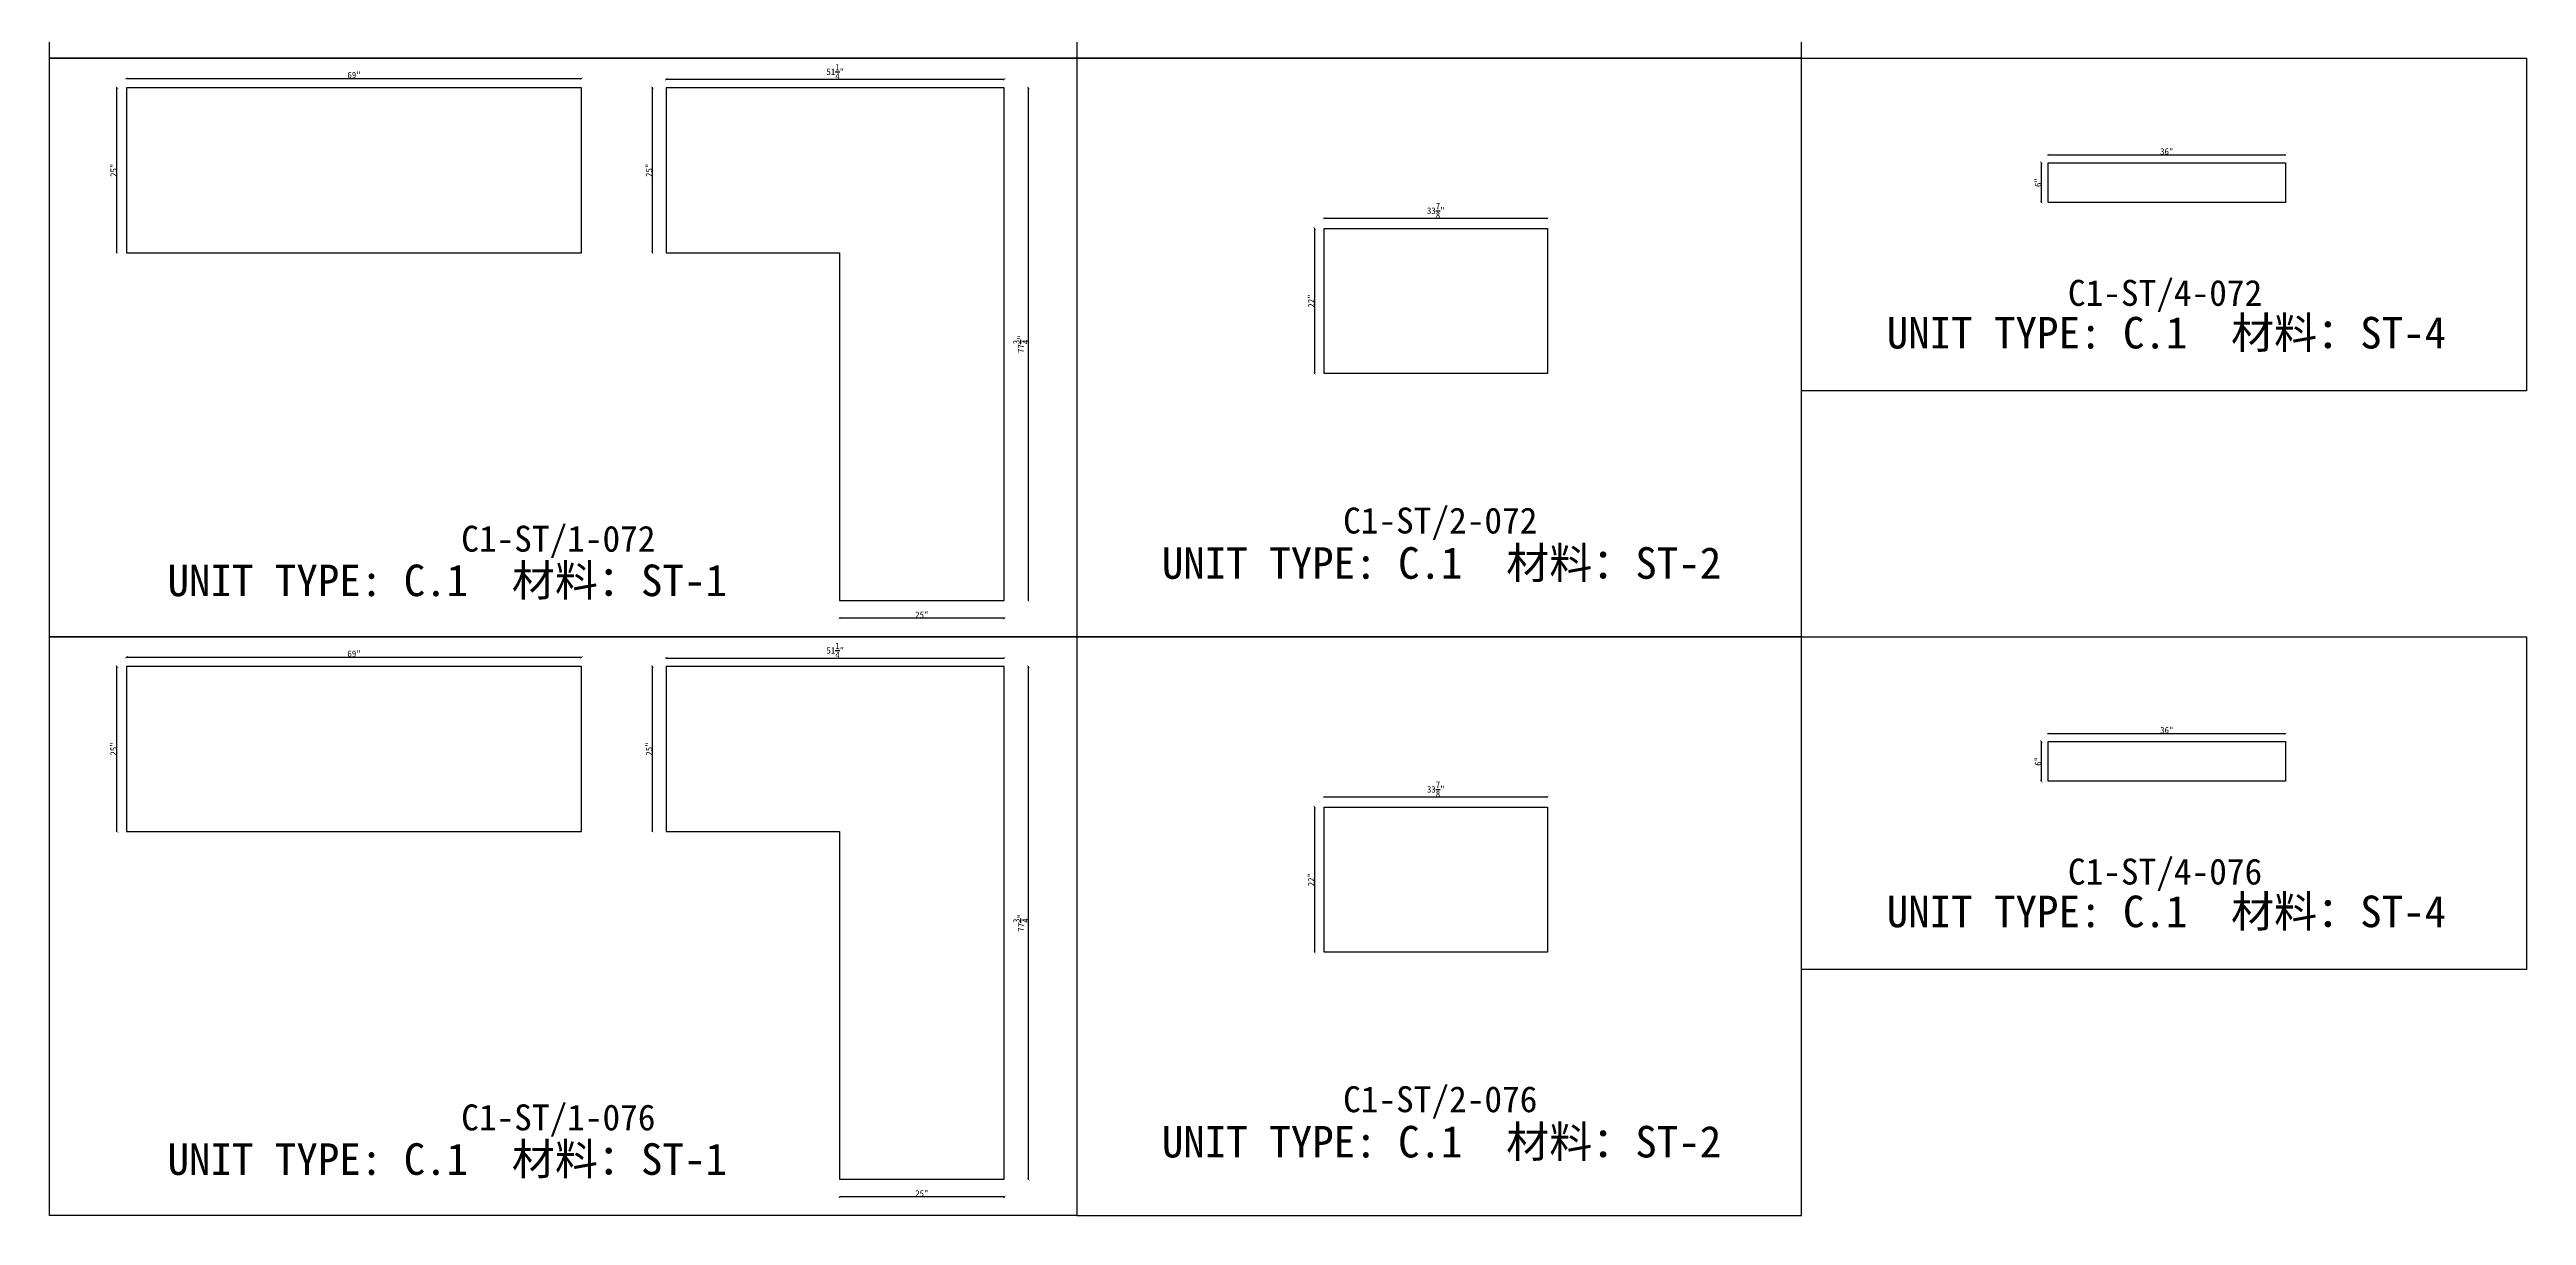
# Model space of a CAD drawing. Header units: millimetres. Extents: x -46966 to 138077, y -48408 to 2116.
# Drawn here: x 15521 to 25061, y -48408 to -43916 of the extents above; entities that cross this region are included whole.
import ezdxf
from ezdxf.enums import TextEntityAlignment as Align

# ---------------------------------------------------------------- set-up
doc = ezdxf.new("R2010")
doc.units = ezdxf.units.MM
doc.layers.add('PART_NUMBER', color=3, linetype='Continuous')
doc.styles.add('样式 1', font='')
doc.styles.get('样式 1').set_extended_font_data('NSimSun')
doc.dimstyles.new('副本 ISO-25', dxfattribs={"dimtxt": 25, "dimasz": 10, "dimexe": 1.5, "dimexo": 0.5, "dimtad": 1, "dimlfac": 0.03937, "dimlunit": 5, "dimtxsty": '样式 1', "dimblk": 'ARCHTICK', "dimcen": 2.5, "dimclrd": 256, "dimclrt": 1, "dimazin": 3, "dimtfac": 1, "dimtmove": 0, "dimatfit": 3, "dimfxlon": 1})

# ---------------------------------------------------------------- blocks, each defined once
blk = doc.blocks.new('_ArchTick')
at = {"color": 0, "linetype": 'ByBlock', "const_width": 0.15}
blk.add_lwpolyline([(-0.5, -0.5), (0.5, 0.5)], dxfattribs=at)
blk = doc.blocks.new('*D931')
at = {"color": 0, "lineweight": -2, "transparency": 16777216}
for p, q in [((15781.4, -44063.6), (15778.9, -44063.6)), ((15781.4, -44698.6), (15778.9, -44698.6))]:
    blk.add_line(p, q, dxfattribs=at)
at = {"lineweight": -2, "transparency": 16777216}
blk.add_line((15780.4, -44698.6), (15780.4, -44063.6), dxfattribs=at)
at = {"layer": 'Defpoints', "color": 0, "transparency": 16777216}
for p in [(15780.4, -44063.6), (15817.3, -44063.6), (15817.3, -44698.6)]:
    blk.add_point(p, dxfattribs=at)
at = {"lineweight": -2, "transparency": 16777216, "xscale": 10, "yscale": 10, "zscale": 10}
for p, rotation in [((15780.4, -44063.6), 90), ((15780.4, -44698.6), 270)]:
    blk.add_blockref('_ArchTick', p, dxfattribs=dict(at, rotation=rotation))
at = {"color": 1, "transparency": 16777216, "insert": (15767.3, -44381.1), "char_height": 25, "attachment_point": 5, "rotation": 90, "style": '样式 1'}
blk.add_mtext('\\A1;25"', dxfattribs=at)
blk = doc.blocks.new('*D932')
at = {"color": 0, "lineweight": -2, "transparency": 16777216}
for p, q in [((15817.3, -44028.3), (15817.3, -44025.8)), ((17569.9, -44028.3), (17569.9, -44025.8))]:
    blk.add_line(p, q, dxfattribs=at)
at = {"lineweight": -2, "transparency": 16777216}
blk.add_line((15817.3, -44027.3), (17569.9, -44027.3), dxfattribs=at)
at = {"layer": 'Defpoints', "color": 0, "transparency": 16777216}
for p in [(15817.3, -44063.6), (17569.9, -44027.3), (17569.9, -44063.6)]:
    blk.add_point(p, dxfattribs=at)
at = {"lineweight": -2, "transparency": 16777216, "xscale": 10, "yscale": 10, "zscale": 10, "rotation": 180}
blk.add_blockref('_ArchTick', (15817.3, -44027.3), dxfattribs=at)
at = {"lineweight": -2, "transparency": 16777216, "xscale": 10, "yscale": 10, "zscale": 10}
blk.add_blockref('_ArchTick', (17569.9, -44027.3), dxfattribs=at)
at = {"color": 1, "transparency": 16777216, "insert": (16693.6, -44014.2), "char_height": 25, "attachment_point": 5, "style": '样式 1'}
blk.add_mtext('\\A1;69"', dxfattribs=at)
blk = doc.blocks.new('*D933')
at = {"color": 0, "lineweight": -2, "transparency": 16777216}
for p, q in [((17896.2, -44031.5), (17896.2, -44029)), ((19198, -44031.5), (19198, -44029))]:
    blk.add_line(p, q, dxfattribs=at)
at = {"lineweight": -2, "transparency": 16777216}
blk.add_line((17896.2, -44030.5), (19198, -44030.5), dxfattribs=at)
at = {"layer": 'Defpoints', "color": 0, "transparency": 16777216}
for p in [(17896.2, -44063.6), (19198, -44030.5), (19198, -44063.6)]:
    blk.add_point(p, dxfattribs=at)
at = {"lineweight": -2, "transparency": 16777216, "xscale": 10, "yscale": 10, "zscale": 10, "rotation": 180}
blk.add_blockref('_ArchTick', (17896.2, -44030.5), dxfattribs=at)
at = {"lineweight": -2, "transparency": 16777216, "xscale": 10, "yscale": 10, "zscale": 10}
blk.add_blockref('_ArchTick', (19198, -44030.5), dxfattribs=at)
at = {"color": 1, "transparency": 16777216, "insert": (18547.1, -44001.5), "char_height": 25, "attachment_point": 5, "style": '样式 1'}
blk.add_mtext('\\A1;51{\\H1x;\\S1/4;}"', dxfattribs=at)
blk = doc.blocks.new('*D934')
at = {"color": 0, "lineweight": -2, "transparency": 16777216}
for p, q in [((17843.8, -44063.6), (17841.3, -44063.6)), ((17843.8, -44698.6), (17841.3, -44698.6))]:
    blk.add_line(p, q, dxfattribs=at)
at = {"lineweight": -2, "transparency": 16777216}
blk.add_line((17842.8, -44698.6), (17842.8, -44063.6), dxfattribs=at)
at = {"layer": 'Defpoints', "color": 0, "transparency": 16777216}
for p in [(17842.8, -44063.6), (17896.2, -44063.6), (17896.2, -44698.6)]:
    blk.add_point(p, dxfattribs=at)
at = {"lineweight": -2, "transparency": 16777216, "xscale": 10, "yscale": 10, "zscale": 10}
for p, rotation in [((17842.8, -44063.6), 90), ((17842.8, -44698.6), 270)]:
    blk.add_blockref('_ArchTick', p, dxfattribs=dict(at, rotation=rotation))
at = {"color": 1, "transparency": 16777216, "insert": (17829.6, -44381.1), "char_height": 25, "attachment_point": 5, "rotation": 90, "style": '样式 1'}
blk.add_mtext('\\A1;25"', dxfattribs=at)
blk = doc.blocks.new('*D927')
at = {"color": 0, "lineweight": -2, "transparency": 16777216}
for p, q in [((18563, -46105.9), (18563, -46108.4)), ((19198, -46105.9), (19198, -46108.4))]:
    blk.add_line(p, q, dxfattribs=at)
at = {"lineweight": -2, "transparency": 16777216}
blk.add_line((19198, -46106.9), (18563, -46106.9), dxfattribs=at)
at = {"layer": 'Defpoints', "color": 0, "transparency": 16777216}
for p in [(18563, -46038.5), (19198, -46038.5), (18563, -46106.9)]:
    blk.add_point(p, dxfattribs=at)
at = {"lineweight": -2, "transparency": 16777216, "xscale": 10, "yscale": 10, "zscale": 10, "rotation": 180}
blk.add_blockref('_ArchTick', (18563, -46106.9), dxfattribs=at)
at = {"lineweight": -2, "transparency": 16777216, "xscale": 10, "yscale": 10, "zscale": 10}
blk.add_blockref('_ArchTick', (19198, -46106.9), dxfattribs=at)
at = {"color": 1, "transparency": 16777216, "insert": (18880.5, -46093.8), "char_height": 25, "attachment_point": 5, "style": '样式 1'}
blk.add_mtext('\\A1;25"', dxfattribs=at)
blk = doc.blocks.new('*D928')
at = {"color": 0, "lineweight": -2, "transparency": 16777216}
for p, q in [((19290.2, -44063.6), (19292.7, -44063.6)), ((19290.2, -46038.5), (19292.7, -46038.5))]:
    blk.add_line(p, q, dxfattribs=at)
at = {"lineweight": -2, "transparency": 16777216}
blk.add_line((19291.2, -46038.5), (19291.2, -44063.6), dxfattribs=at)
at = {"layer": 'Defpoints', "color": 0, "transparency": 16777216}
for p in [(19198, -44063.6), (19291.2, -44063.6), (19198, -46038.5)]:
    blk.add_point(p, dxfattribs=at)
at = {"lineweight": -2, "transparency": 16777216, "xscale": 10, "yscale": 10, "zscale": 10}
for p, rotation in [((19291.2, -44063.6), 90), ((19291.2, -46038.5), 270)]:
    blk.add_blockref('_ArchTick', p, dxfattribs=dict(at, rotation=rotation))
at = {"color": 1, "transparency": 16777216, "insert": (19262.1, -45051.1), "char_height": 25, "attachment_point": 5, "rotation": 90, "style": '样式 1'}
blk.add_mtext('\\A1;77{\\H1x;\\S3/4;}"', dxfattribs=at)
blk = doc.blocks.new('*D929')
at = {"color": 0, "lineweight": -2, "transparency": 16777216}
for p, q in [((20429.9, -44566.8), (20429.9, -44564.3)), ((21290.3, -44566.8), (21290.3, -44564.3))]:
    blk.add_line(p, q, dxfattribs=at)
at = {"lineweight": -2, "transparency": 16777216}
blk.add_line((20429.9, -44565.8), (21290.3, -44565.8), dxfattribs=at)
at = {"layer": 'Defpoints', "color": 0, "transparency": 16777216}
for p in [(20429.9, -44605.2), (21290.3, -44565.8), (21290.3, -44605.2)]:
    blk.add_point(p, dxfattribs=at)
at = {"lineweight": -2, "transparency": 16777216, "xscale": 10, "yscale": 10, "zscale": 10, "rotation": 180}
blk.add_blockref('_ArchTick', (20429.9, -44565.8), dxfattribs=at)
at = {"lineweight": -2, "transparency": 16777216, "xscale": 10, "yscale": 10, "zscale": 10}
blk.add_blockref('_ArchTick', (21290.3, -44565.8), dxfattribs=at)
at = {"color": 1, "transparency": 16777216, "insert": (20860.1, -44536.7), "char_height": 25, "attachment_point": 5, "style": '样式 1'}
blk.add_mtext('\\A1;33{\\H1x;\\S7/8;}"', dxfattribs=at)
blk = doc.blocks.new('*D930')
at = {"color": 0, "lineweight": -2, "transparency": 16777216}
for p, q in [((20394.2, -44605.2), (20391.7, -44605.2)), ((20394.2, -45164), (20391.7, -45164))]:
    blk.add_line(p, q, dxfattribs=at)
at = {"lineweight": -2, "transparency": 16777216}
blk.add_line((20393.2, -44605.2), (20393.2, -45164), dxfattribs=at)
at = {"layer": 'Defpoints', "color": 0, "transparency": 16777216}
for p in [(20429.9, -44605.2), (20393.2, -45164), (20429.9, -45164)]:
    blk.add_point(p, dxfattribs=at)
at = {"lineweight": -2, "transparency": 16777216, "xscale": 10, "yscale": 10, "zscale": 10}
for p, rotation in [((20393.2, -44605.2), 90), ((20393.2, -45164), 270)]:
    blk.add_blockref('_ArchTick', p, dxfattribs=dict(at, rotation=rotation))
at = {"color": 1, "transparency": 16777216, "insert": (20380.1, -44884.6), "char_height": 25, "attachment_point": 5, "rotation": 90, "style": '样式 1'}
blk.add_mtext('\\A1;22"', dxfattribs=at)
blk = doc.blocks.new('*D935')
at = {"color": 0, "lineweight": -2, "transparency": 16777216}
for p, q in [((23218.6, -44322.6), (23218.6, -44320.1)), ((24133, -44322.6), (24133, -44320.1))]:
    blk.add_line(p, q, dxfattribs=at)
at = {"lineweight": -2, "transparency": 16777216}
blk.add_line((23218.6, -44321.6), (24133, -44321.6), dxfattribs=at)
at = {"layer": 'Defpoints', "color": 0, "transparency": 16777216}
for p in [(23218.6, -44352.4), (24133, -44321.6), (24133, -44352.4)]:
    blk.add_point(p, dxfattribs=at)
at = {"lineweight": -2, "transparency": 16777216, "xscale": 10, "yscale": 10, "zscale": 10, "rotation": 180}
blk.add_blockref('_ArchTick', (23218.6, -44321.6), dxfattribs=at)
at = {"lineweight": -2, "transparency": 16777216, "xscale": 10, "yscale": 10, "zscale": 10}
blk.add_blockref('_ArchTick', (24133, -44321.6), dxfattribs=at)
at = {"color": 1, "transparency": 16777216, "insert": (23675.8, -44308.5), "char_height": 25, "attachment_point": 5, "style": '样式 1'}
blk.add_mtext('\\A1;36"', dxfattribs=at)
blk = doc.blocks.new('*D936')
at = {"color": 0, "lineweight": -2, "transparency": 16777216}
for p, q in [((23193.8, -44352.4), (23191.3, -44352.4)), ((23193.8, -44504.8), (23191.3, -44504.8))]:
    blk.add_line(p, q, dxfattribs=at)
at = {"lineweight": -2, "transparency": 16777216}
blk.add_line((23192.8, -44504.8), (23192.8, -44352.4), dxfattribs=at)
at = {"layer": 'Defpoints', "color": 0, "transparency": 16777216}
for p in [(23192.8, -44352.4), (23218.6, -44352.4), (23218.6, -44504.8)]:
    blk.add_point(p, dxfattribs=at)
at = {"lineweight": -2, "transparency": 16777216, "xscale": 10, "yscale": 10, "zscale": 10}
for p, rotation in [((23192.8, -44352.4), 90), ((23192.8, -44504.8), 270)]:
    blk.add_blockref('_ArchTick', p, dxfattribs=dict(at, rotation=rotation))
at = {"color": 1, "transparency": 16777216, "insert": (23179.7, -44428.6), "char_height": 25, "attachment_point": 5, "rotation": 90, "style": '样式 1'}
blk.add_mtext('\\A1;6"', dxfattribs=at)
blk = doc.blocks.new('*D941')
at = {"color": 0, "lineweight": -2, "transparency": 16777216}
for p, q in [((15781.4, -46293.2), (15778.9, -46293.2)), ((15781.4, -46928.2), (15778.9, -46928.2))]:
    blk.add_line(p, q, dxfattribs=at)
at = {"lineweight": -2, "transparency": 16777216}
blk.add_line((15780.4, -46928.2), (15780.4, -46293.2), dxfattribs=at)
at = {"layer": 'Defpoints', "color": 0, "transparency": 16777216}
for p in [(15780.4, -46293.2), (15817.3, -46293.2), (15817.3, -46928.2)]:
    blk.add_point(p, dxfattribs=at)
at = {"lineweight": -2, "transparency": 16777216, "xscale": 10, "yscale": 10, "zscale": 10}
for p, rotation in [((15780.4, -46293.2), 90), ((15780.4, -46928.2), 270)]:
    blk.add_blockref('_ArchTick', p, dxfattribs=dict(at, rotation=rotation))
at = {"color": 1, "transparency": 16777216, "insert": (15767.3, -46610.7), "char_height": 25, "attachment_point": 5, "rotation": 90, "style": '样式 1'}
blk.add_mtext('\\A1;25"', dxfattribs=at)
blk = doc.blocks.new('*D942')
at = {"color": 0, "lineweight": -2, "transparency": 16777216}
for p, q in [((15817.3, -46257.9), (15817.3, -46255.4)), ((17569.9, -46257.9), (17569.9, -46255.4))]:
    blk.add_line(p, q, dxfattribs=at)
at = {"lineweight": -2, "transparency": 16777216}
blk.add_line((15817.3, -46256.9), (17569.9, -46256.9), dxfattribs=at)
at = {"layer": 'Defpoints', "color": 0, "transparency": 16777216}
for p in [(17569.9, -46256.9), (15817.3, -46293.2), (17569.9, -46293.2)]:
    blk.add_point(p, dxfattribs=at)
at = {"lineweight": -2, "transparency": 16777216, "xscale": 10, "yscale": 10, "zscale": 10, "rotation": 180}
blk.add_blockref('_ArchTick', (15817.3, -46256.9), dxfattribs=at)
at = {"lineweight": -2, "transparency": 16777216, "xscale": 10, "yscale": 10, "zscale": 10}
blk.add_blockref('_ArchTick', (17569.9, -46256.9), dxfattribs=at)
at = {"color": 1, "transparency": 16777216, "insert": (16693.6, -46243.7), "char_height": 25, "attachment_point": 5, "style": '样式 1'}
blk.add_mtext('\\A1;69"', dxfattribs=at)
blk = doc.blocks.new('*D943')
at = {"color": 0, "lineweight": -2, "transparency": 16777216}
for p, q in [((17896.2, -46261.1), (17896.2, -46258.6)), ((19198, -46261.1), (19198, -46258.6))]:
    blk.add_line(p, q, dxfattribs=at)
at = {"lineweight": -2, "transparency": 16777216}
blk.add_line((17896.2, -46260.1), (19198, -46260.1), dxfattribs=at)
at = {"layer": 'Defpoints', "color": 0, "transparency": 16777216}
for p in [(19198, -46260.1), (17896.2, -46293.2), (19198, -46293.2)]:
    blk.add_point(p, dxfattribs=at)
at = {"lineweight": -2, "transparency": 16777216, "xscale": 10, "yscale": 10, "zscale": 10, "rotation": 180}
blk.add_blockref('_ArchTick', (17896.2, -46260.1), dxfattribs=at)
at = {"lineweight": -2, "transparency": 16777216, "xscale": 10, "yscale": 10, "zscale": 10}
blk.add_blockref('_ArchTick', (19198, -46260.1), dxfattribs=at)
at = {"color": 1, "transparency": 16777216, "insert": (18547.1, -46231), "char_height": 25, "attachment_point": 5, "style": '样式 1'}
blk.add_mtext('\\A1;51{\\H1x;\\S1/4;}"', dxfattribs=at)
blk = doc.blocks.new('*D944')
at = {"color": 0, "lineweight": -2, "transparency": 16777216}
for p, q in [((17843.8, -46293.2), (17841.3, -46293.2)), ((17843.8, -46928.2), (17841.3, -46928.2))]:
    blk.add_line(p, q, dxfattribs=at)
at = {"lineweight": -2, "transparency": 16777216}
blk.add_line((17842.8, -46928.2), (17842.8, -46293.2), dxfattribs=at)
at = {"layer": 'Defpoints', "color": 0, "transparency": 16777216}
for p in [(17842.8, -46293.2), (17896.2, -46293.2), (17896.2, -46928.2)]:
    blk.add_point(p, dxfattribs=at)
at = {"lineweight": -2, "transparency": 16777216, "xscale": 10, "yscale": 10, "zscale": 10}
for p, rotation in [((17842.8, -46293.2), 90), ((17842.8, -46928.2), 270)]:
    blk.add_blockref('_ArchTick', p, dxfattribs=dict(at, rotation=rotation))
at = {"color": 1, "transparency": 16777216, "insert": (17829.6, -46610.7), "char_height": 25, "attachment_point": 5, "rotation": 90, "style": '样式 1'}
blk.add_mtext('\\A1;25"', dxfattribs=at)
blk = doc.blocks.new('*D937')
at = {"color": 0, "lineweight": -2, "transparency": 16777216}
for p, q in [((18563, -48335.5), (18563, -48338)), ((19198, -48335.5), (19198, -48338))]:
    blk.add_line(p, q, dxfattribs=at)
at = {"lineweight": -2, "transparency": 16777216}
blk.add_line((19198, -48336.5), (18563, -48336.5), dxfattribs=at)
at = {"layer": 'Defpoints', "color": 0, "transparency": 16777216}
for p in [(18563, -48268.1), (19198, -48268.1), (18563, -48336.5)]:
    blk.add_point(p, dxfattribs=at)
at = {"lineweight": -2, "transparency": 16777216, "xscale": 10, "yscale": 10, "zscale": 10, "rotation": 180}
blk.add_blockref('_ArchTick', (18563, -48336.5), dxfattribs=at)
at = {"lineweight": -2, "transparency": 16777216, "xscale": 10, "yscale": 10, "zscale": 10}
blk.add_blockref('_ArchTick', (19198, -48336.5), dxfattribs=at)
at = {"color": 1, "transparency": 16777216, "insert": (18880.5, -48323.3), "char_height": 25, "attachment_point": 5, "style": '样式 1'}
blk.add_mtext('\\A1;25"', dxfattribs=at)
blk = doc.blocks.new('*D938')
at = {"color": 0, "lineweight": -2, "transparency": 16777216}
for p, q in [((19290.2, -46293.2), (19292.7, -46293.2)), ((19290.2, -48268.1), (19292.7, -48268.1))]:
    blk.add_line(p, q, dxfattribs=at)
at = {"lineweight": -2, "transparency": 16777216}
blk.add_line((19291.2, -48268.1), (19291.2, -46293.2), dxfattribs=at)
at = {"layer": 'Defpoints', "color": 0, "transparency": 16777216}
for p in [(19198, -46293.2), (19291.2, -46293.2), (19198, -48268.1)]:
    blk.add_point(p, dxfattribs=at)
at = {"lineweight": -2, "transparency": 16777216, "xscale": 10, "yscale": 10, "zscale": 10}
for p, rotation in [((19291.2, -46293.2), 90), ((19291.2, -48268.1), 270)]:
    blk.add_blockref('_ArchTick', p, dxfattribs=dict(at, rotation=rotation))
at = {"color": 1, "transparency": 16777216, "insert": (19262.1, -47280.6), "char_height": 25, "attachment_point": 5, "rotation": 90, "style": '样式 1'}
blk.add_mtext('\\A1;77{\\H1x;\\S3/4;}"', dxfattribs=at)
blk = doc.blocks.new('*D939')
at = {"color": 0, "lineweight": -2, "transparency": 16777216}
for p, q in [((20429.9, -46796.3), (20429.9, -46793.8)), ((21290.3, -46796.3), (21290.3, -46793.8))]:
    blk.add_line(p, q, dxfattribs=at)
at = {"lineweight": -2, "transparency": 16777216}
blk.add_line((20429.9, -46795.3), (21290.3, -46795.3), dxfattribs=at)
at = {"layer": 'Defpoints', "color": 0, "transparency": 16777216}
for p in [(20429.9, -46834.7), (21290.3, -46795.3), (21290.3, -46834.7)]:
    blk.add_point(p, dxfattribs=at)
at = {"lineweight": -2, "transparency": 16777216, "xscale": 10, "yscale": 10, "zscale": 10, "rotation": 180}
blk.add_blockref('_ArchTick', (20429.9, -46795.3), dxfattribs=at)
at = {"lineweight": -2, "transparency": 16777216, "xscale": 10, "yscale": 10, "zscale": 10}
blk.add_blockref('_ArchTick', (21290.3, -46795.3), dxfattribs=at)
at = {"color": 1, "transparency": 16777216, "insert": (20860.1, -46766.2), "char_height": 25, "attachment_point": 5, "style": '样式 1'}
blk.add_mtext('\\A1;33{\\H1x;\\S7/8;}"', dxfattribs=at)
blk = doc.blocks.new('*D940')
at = {"color": 0, "lineweight": -2, "transparency": 16777216}
for p, q in [((20394.2, -46834.7), (20391.7, -46834.7)), ((20394.2, -47393.5), (20391.7, -47393.5))]:
    blk.add_line(p, q, dxfattribs=at)
at = {"lineweight": -2, "transparency": 16777216}
blk.add_line((20393.2, -46834.7), (20393.2, -47393.5), dxfattribs=at)
at = {"layer": 'Defpoints', "color": 0, "transparency": 16777216}
for p in [(20429.9, -46834.7), (20393.2, -47393.5), (20429.9, -47393.5)]:
    blk.add_point(p, dxfattribs=at)
at = {"lineweight": -2, "transparency": 16777216, "xscale": 10, "yscale": 10, "zscale": 10}
for p, rotation in [((20393.2, -46834.7), 90), ((20393.2, -47393.5), 270)]:
    blk.add_blockref('_ArchTick', p, dxfattribs=dict(at, rotation=rotation))
at = {"color": 1, "transparency": 16777216, "insert": (20380.1, -47114.1), "char_height": 25, "attachment_point": 5, "rotation": 90, "style": '样式 1'}
blk.add_mtext('\\A1;22"', dxfattribs=at)
blk = doc.blocks.new('*D945')
at = {"color": 0, "lineweight": -2, "transparency": 16777216}
for p, q in [((23218.6, -46552.2), (23218.6, -46549.7)), ((24133, -46552.2), (24133, -46549.7))]:
    blk.add_line(p, q, dxfattribs=at)
at = {"lineweight": -2, "transparency": 16777216}
blk.add_line((23218.6, -46551.2), (24133, -46551.2), dxfattribs=at)
at = {"layer": 'Defpoints', "color": 0, "transparency": 16777216}
for p in [(24133, -46551.2), (23218.6, -46582), (24133, -46582)]:
    blk.add_point(p, dxfattribs=at)
at = {"lineweight": -2, "transparency": 16777216, "xscale": 10, "yscale": 10, "zscale": 10, "rotation": 180}
blk.add_blockref('_ArchTick', (23218.6, -46551.2), dxfattribs=at)
at = {"lineweight": -2, "transparency": 16777216, "xscale": 10, "yscale": 10, "zscale": 10}
blk.add_blockref('_ArchTick', (24133, -46551.2), dxfattribs=at)
at = {"color": 1, "transparency": 16777216, "insert": (23675.8, -46538.1), "char_height": 25, "attachment_point": 5, "style": '样式 1'}
blk.add_mtext('\\A1;36"', dxfattribs=at)
blk = doc.blocks.new('*D946')
at = {"color": 0, "lineweight": -2, "transparency": 16777216}
for p, q in [((23193.8, -46582), (23191.3, -46582)), ((23193.8, -46734.4), (23191.3, -46734.4))]:
    blk.add_line(p, q, dxfattribs=at)
at = {"lineweight": -2, "transparency": 16777216}
blk.add_line((23192.8, -46734.4), (23192.8, -46582), dxfattribs=at)
at = {"layer": 'Defpoints', "color": 0, "transparency": 16777216}
for p in [(23192.8, -46582), (23218.6, -46582), (23218.6, -46734.4)]:
    blk.add_point(p, dxfattribs=at)
at = {"lineweight": -2, "transparency": 16777216, "xscale": 10, "yscale": 10, "zscale": 10}
for p, rotation in [((23192.8, -46582), 90), ((23192.8, -46734.4), 270)]:
    blk.add_blockref('_ArchTick', p, dxfattribs=dict(at, rotation=rotation))
at = {"color": 1, "transparency": 16777216, "insert": (23179.7, -46658.2), "char_height": 25, "attachment_point": 5, "rotation": 90, "style": '样式 1'}
blk.add_mtext('\\A1;6"', dxfattribs=at)

msp = doc.modelspace()

# ---------------------------------------------------------------- linework, layer by layer
at = {"color": 1}
for points in [[(15520.571, -41719.144), (19477.452, -41719.144), (19477.452, -43948.711), (15520.571, -43948.711)], [(19477.452, -43948.711), (22269.327, -43948.711), (22269.327, -41719.144), (19477.452, -41719.144)], [(15520.571, -43948.711), (19477.452, -43948.711), (19477.452, -46178.278), (15520.571, -46178.278)], [(19477.452, -46178.278), (22269.327, -46178.278), (22269.327, -43948.711), (19477.452, -43948.711)], [(22269.327, -43948.711), (25061.201, -43948.711), (25061.201, -45231.108), (22269.327, -45231.108)], [(15520.571, -46178.278), (19477.452, -46178.278), (19477.452, -48407.845), (15520.571, -48407.845)], [(19477.452, -48407.845), (22269.327, -48407.845), (22269.327, -46178.278), (19477.452, -46178.278)], [(22269.327, -46178.278), (25061.201, -46178.278), (25061.201, -47460.676), (22269.327, -47460.676)]]:
    msp.add_lwpolyline(points, close=True, dxfattribs=at)
for points in [[(15817.322, -44698.637), (17569.922, -44698.637), (17569.922, -44063.637), (15817.322, -44063.637)], [(19197.967, -44063.637), (17896.217, -44063.637), (17896.217, -44698.637), (18562.967, -44698.637), (18562.967, -46038.487), (19197.967, -46038.487)], [(23218.646, -44352.447), (24133.046, -44352.447), (24133.046, -44504.847), (23218.646, -44504.847)], [(20429.851, -44605.179), (21290.276, -44605.179), (21290.276, -45163.979), (20429.851, -45163.979)], [(15817.322, -46928.204), (17569.922, -46928.204), (17569.922, -46293.204), (15817.322, -46293.204)], [(19197.967, -46293.204), (17896.217, -46293.204), (17896.217, -46928.204), (18562.967, -46928.204), (18562.967, -48268.054), (19197.967, -48268.054)], [(23218.646, -46582.014), (24133.046, -46582.014), (24133.046, -46734.414), (23218.646, -46734.414)], [(20429.851, -46834.746), (21290.276, -46834.746), (21290.276, -47393.546), (20429.851, -47393.546)]]:
    msp.add_lwpolyline(points, close=True)

# ---------------------------------------------------------------- texts
at = {"style": '样式 1'}
for s, p in [('材料：ST-4', (23923.236, -45067.604)), ('UNIT TYPE: C.1', (22596.955, -45067.604)), ('材料：ST-1', (17301.275, -46021.736)), ('UNIT TYPE: C.1', (19805.08, -45954.783)), ('材料：ST-2', (21131.361, -45954.783)), ('UNIT TYPE: C.1', (15974.994, -46021.736)), ('UNIT TYPE: C.1', (22596.955, -47297.171)), ('材料：ST-4', (23923.236, -47297.171)), ('UNIT TYPE: C.1', (19805.08, -48184.35)), ('材料：ST-2', (21131.361, -48184.35)), ('UNIT TYPE: C.1', (15974.994, -48251.303)), ('材料：ST-1', (17301.275, -48251.303))]:
    msp.add_text(s, height=121.5865, dxfattribs=at).set_placement(p)
at = {"layer": 'PART_NUMBER', "color": 3, "style": '样式 1'}
for s, p in [('C1-ST/4-072', (23669.19, -44853.278)), ('C1-ST/2-072', (20877.316, -45730.447)), ('C1-ST/1-072', (17480.434, -45800.447)), ('C1-ST/4-076', (23669.19, -47082.845)), ('C1-ST/1-076', (17480.434, -48030.014)), ('C1-ST/2-076', (20877.316, -47960.014))]:
    msp.add_text(s, height=100, dxfattribs=at).set_placement(p, align=Align.MIDDLE_CENTER)

# ---------------------------------------------------------------- dimensions: what is measured, and where the dimension line sits
for base, p1, p2, picture, middle in [((19197.967, -44030.505), (17896.217, -44063.637), (19197.967, -44063.637), '*D933', (18547.092, -44001.481)), ((17569.922, -44027.307), (15817.322, -44063.637), (17569.922, -44063.637), '*D932', (16693.622, -44014.182)), ((24133.046, -44321.611), (23218.646, -44352.447), (24133.046, -44352.447), '*D935', (23675.846, -44308.486)), ((21290.276, -44565.752), (20429.851, -44605.179), (21290.276, -44605.179), '*D929', (20860.064, -44536.659)), ((18562.967, -46106.903), (19197.967, -46038.487), (18562.967, -46038.487), '*D927', (18880.467, -46093.778)), ((17569.922, -46256.874), (15817.322, -46293.204), (17569.922, -46293.204), '*D942', (16693.622, -46243.749)), ((19197.967, -46260.072), (17896.217, -46293.204), (19197.967, -46293.204), '*D943', (18547.092, -46231.048)), ((24133.046, -46551.179), (23218.646, -46582.014), (24133.046, -46582.014), '*D945', (23675.846, -46538.054)), ((21290.276, -46795.32), (20429.851, -46834.746), (21290.276, -46834.746), '*D939', (20860.064, -46766.226)), ((18562.967, -48336.47), (19197.967, -48268.054), (18562.967, -48268.054), '*D937', (18880.467, -48323.345))]:
    dim = msp.add_linear_dim(base=base, p1=p1, p2=p2, dimstyle='副本 ISO-25')
    dim.commit()
    dim.dimension.update_dxf_attribs({"geometry": picture, "text_midpoint": middle})
for base, p1, p2, picture, middle in [((15780.383, -44063.637), (15817.322, -44698.637), (15817.322, -44063.637), '*D931', (15767.258, -44381.137)), ((17842.772, -44063.637), (17896.217, -44698.637), (17896.217, -44063.637), '*D934', (17829.647, -44381.137)), ((19291.19, -44063.637), (19197.967, -46038.487), (19197.967, -44063.637), '*D928', (19262.096, -45051.062)), ((23192.811, -44352.447), (23218.646, -44504.847), (23218.646, -44352.447), '*D936', (23179.686, -44428.647)), ((20393.205, -45163.979), (20429.851, -44605.179), (20429.851, -45163.979), '*D930', (20380.08, -44884.579)), ((15780.383, -46293.204), (15817.322, -46928.204), (15817.322, -46293.204), '*D941', (15767.258, -46610.704)), ((17842.772, -46293.204), (17896.217, -46928.204), (17896.217, -46293.204), '*D944', (17829.647, -46610.704)), ((19291.19, -46293.204), (19197.967, -48268.054), (19197.967, -46293.204), '*D938', (19262.096, -47280.629)), ((23192.811, -46582.014), (23218.646, -46734.414), (23218.646, -46582.014), '*D946', (23179.686, -46658.214)), ((20393.205, -47393.546), (20429.851, -46834.746), (20429.851, -47393.546), '*D940', (20380.08, -47114.146))]:
    dim = msp.add_linear_dim(base=base, p1=p1, p2=p2, angle=90, dimstyle='副本 ISO-25')
    dim.commit()
    dim.dimension.update_dxf_attribs({"geometry": picture, "text_midpoint": middle})

doc.saveas('drawing.dxf')
